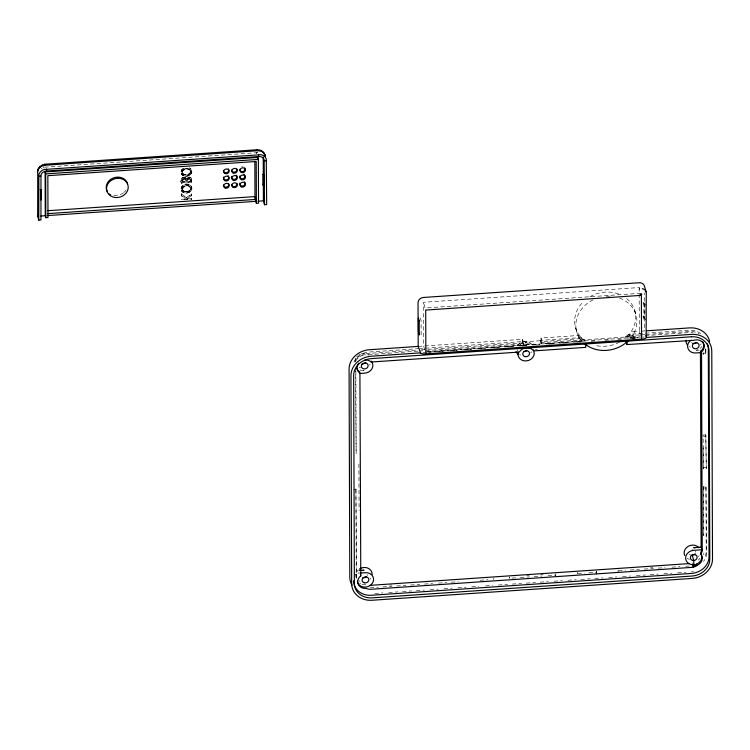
<?xml version="1.0" encoding="UTF-8"?>
<svg xmlns="http://www.w3.org/2000/svg" width="750" height="750" viewBox="0 0 750 750"><rect width="100%" height="100%" fill="white"/><g stroke="black" fill="none" stroke-linecap="round" stroke-linejoin="round"><path stroke-width="0.56" stroke-dasharray="3.75 2.81" d="M356.025 576.778L356.4 578.081A8.213 7.144 -16 0 1 356.231 576.047L355.903 488.212L356.644 576.947A8.213 7.144 -16 0 1 359.072 572.494M182.4 181.191L182.55 181.941L186.244 181.688L186.103 181.2C178.575 184.425 184.059 174.366 186.094 180.356L185.494 179.091M185.634 179.578L183.272 179.222L182.55 181.941M181.041 172.031L181.847 169.491L184.162 167.85L181.988 169.987L181.181 172.528L181.041 172.031L181.275 173.409L181.134 172.912C182.306 178.894 193.678 176.494 191.597 170.353L191.738 170.841L190.866 168.872L189.45 167.85L191.466 170.053L191.325 169.556M181.097 188.841C181.041 183.45 190.8 182.259 191.794 187.659C193.069 193.566 182.316 195.459 181.2 189.731L181.341 190.219L181.097 188.841L181.237 189.338C181.191 184.153 190.284 182.784 191.794 187.659M181.556 174.188L181.416 173.691C183.825 177.516 191.616 176.109 191.691 171.253L191.831 171.741M181.613 190.997L181.472 190.509C184.041 194.662 192.75 192.544 191.653 187.162M256.481 152.325L256.35 153.703L257.128 152.353M182.334 173.053C180.75 168.394 189.778 166.894 190.678 171.188C191.363 175.528 183.103 176.578 182.194 172.556L182.55 173.588M190.331 170.156L190.472 170.644C188.466 168.159 182.578 168.834 182.259 172.434L182.119 171.938M182.391 189.863C180.806 185.203 189.834 183.713 190.744 188.006C191.419 192.338 183.159 193.397 182.25 189.375M182.316 189.244C189.722 178.209 195.591 196.359 182.466 189.909M182.409 173.1C184.5 175.716 191.109 174.731 190.538 170.7L190.678 171.188M191.316 178.584L191.616 182.587L181.472 183.281C178.631 179.034 185.278 174.131 186.75 179.644C187.247 177.591 190.809 176.644 191.456 179.072C191.222 176.231 187.172 176.803 186.6 179.156M181.472 183.281C179.297 179.447 184.903 174.975 186.75 179.644M187.012 180.731L187.5 179.109L189.544 178.537L190.538 181.397L187.153 181.631L187.012 180.731L190.538 181.397M190.013 178.894L190.153 179.381L189.028 178.95L187.641 179.606L187.153 181.631M517.331 350.747L517.612 349.537M640.359 334.978L639.309 331.322L632.55 331.781L633.881 336.441L632.362 338.269M631.322 338.381L637.266 337.838M700.669 333.647A16.434 14.297 -16 0 0 689.147 330.206L628.669 334.331L629.353 335.334A30.656 26.672 -16 0 0 632.55 331.781M644.353 336.984L625.819 338.25L625.444 336.956L628.669 334.331M186.694 197.606L191.512 193.753L191.662 195.534L186.684 199.509L181.519 195.928L181.369 193.819L186.834 198.103L191.653 194.25M186.684 199.509L191.522 195.037L191.512 193.753M419.119 351.028L520.509 344.119L520.828 345.45A8.213 7.144 -16 0 0 519.75 346.294M692.147 563.259L693.028 562.997M184.312 168.338L189.591 168.338M257.803 152.644L45.094 167.156A5.475 4.763 -16 0 0 41.259 168.825M181.331 182.784L191.475 182.091L191.616 182.587M191.531 198.675L181.387 199.369L181.528 199.856L191.672 199.172L191.531 198.675L191.531 199.875M424.697 349.809L423.619 346.041L423.469 302.278L639.159 287.559L640.519 292.322M640.791 293.269L425.1 307.987L423.469 302.278M643.884 319.462L643.837 305.316L643.022 302.447L644.916 302.316L644.963 316.462L643.069 316.594L643.884 319.462L645.788 319.331L643.069 316.594M418.191 346.406L522.656 339.281L523.416 344.25L534.253 344.738L534.075 344.091L523.228 343.603L523.228 344.831L526.275 344.625L525.347 341.381L420.338 348.544M541.041 341.634L541.031 338.025L578.194 335.494A30.244 26.316 -16 0 0 581.194 338.578L541.041 341.634L540.666 340.331L581.175 337.575L584.222 339.769L584.587 341.062L541.05 344.034L540.666 340.331M641.484 331.172L644.738 330.947L644.606 292.95M419.166 348.628L369 352.05A16.434 14.297 -16 0 0 353.55 363.075M523.406 341.878L541.772 340.622L541.781 343.781M415.491 350.194L369.366 353.344A16.434 14.297 -16 0 0 354.891 362.213M421.266 349.8L522.675 342.881L523.228 344.831M629.034 335.625L644.925 334.547M646.059 334.472L689.522 331.5A16.434 14.297 -16 0 1 699.094 333.6M417.956 351.112L365.634 354.919A8.213 7.144 -16 0 0 355.528 361.669M540.675 342.741L584.222 339.769M625.444 336.956L689.156 332.606A13.688 11.916 -16 0 1 693.197 332.878M578.194 335.494L579.525 340.144L633.881 336.441M427.575 351.591L639.825 337.106M425.316 351.928L520.884 345.413M422.916 352.462L431.081 351.9M435.741 351.581L445.059 350.944M449.719 350.634L457.875 350.072M463.706 349.678L471.863 349.116M477.694 348.722L485.85 348.169M490.509 347.85L499.828 347.213M504.497 346.894L513.816 346.256M518.475 345.938L526.631 345.384M532.463 344.981L539.456 344.503M546.441 344.034L554.597 343.472M559.266 343.153L568.584 342.516M573.244 342.206L581.4 341.644M427.809 352.369L431.306 352.125M439.472 351.572L445.294 351.169M453.459 350.616L456.956 350.381M467.447 349.659L472.116 349.341M480.272 348.788L486.103 348.384M494.269 347.831L500.091 347.438M508.256 346.875L514.087 346.481M522.244 345.919L526.912 345.609M536.241 344.972L539.738 344.728M549.066 344.091L553.725 343.772M563.053 343.134L567.722 342.825M577.041 342.188L581.709 341.869M591.038 341.231L595.697 340.912M605.025 340.275L609.694 339.956M617.85 339.403L623.681 339M631.847 338.447L637.669 338.044M535.35 349.481L537.497 349.331M360.75 370.772L364.003 370.547A8.213 7.144 -16 0 1 360.028 369.9M696.094 350.297L699.356 350.072M702.797 353.325L705.506 353.137L705.881 354.431L703.172 354.619L703.162 352.481M705.797 434.878L703.078 435.066L703.566 468.825L706.275 468.637L705.797 434.878L706.275 468.637M703.453 436.369L706.163 436.181M353.559 489.694L356.278 489.516M703.125 447.816L703.191 467.522L705.909 467.344M703.434 535.444L703.266 486.759L705.975 486.572L706.575 552.788A16.434 14.297 -16 0 1 703.491 561.478M703.266 486.759L703.631 488.053L706.35 487.875M389.541 585.122L391.856 584.963M526.838 575.756L529.144 575.597M540.675 574.809L542.981 574.65M650.541 567.309L652.856 567.159M370.191 587.766L378.263 587.212M382.875 586.894L392.1 586.266M396.713 585.956L405.938 585.328M410.55 585.009L419.812 584.381M424.491 584.062L432.666 583.5M438.506 583.106L446.681 582.544M451.359 582.225L458.363 581.747M480.066 580.266L487.978 579.731M515.681 577.837L509.916 578.231L509.541 576.928L509.55 578.531M520.294 577.519L529.519 576.891M534.131 576.581L542.203 576.028M547.969 575.634L556.041 575.081M577.744 573.6L584.447 573.15M588.909 572.841L596.737 572.306L596.737 574.716M618.441 570.825L625.444 570.347M630.122 570.028L639.469 569.391M644.138 569.072L653.484 568.434M658.153 568.116L665.081 567.647M671.972 567.178L680.006 566.625M685.744 566.231L689.184 565.997M374.822 593.456L382.894 592.913M388.659 592.519L397.884 591.891M402.497 591.572L411.722 590.944M416.334 590.625L424.416 590.072M430.191 589.678L438.272 589.134M444.047 588.741L452.137 588.188M457.913 587.794L465.994 587.241M471.769 586.847L478.697 586.369M485.625 585.9L492.553 585.431M498.328 585.037L507.609 584.4M512.259 584.081L521.559 583.444M526.209 583.134L535.519 582.497M540.169 582.178L548.306 581.625M554.119 581.231L562.256 580.669M568.069 580.275L576.216 579.722M580.866 579.403L590.166 578.766M594.816 578.447L602.953 577.894M608.756 577.5L616.809 576.947M622.556 576.553L630.609 576.009M636.356 575.616L645.562 574.988M650.166 574.678L658.209 574.125M663.956 573.731L671.991 573.188M677.728 572.794L685.763 572.241M181.378 195.441L186.544 199.012M181.369 193.819L186.834 198.103M525.347 341.381L527.062 342.703A8.213 7.144 -16 0 0 520.509 344.119M643.022 302.447L645.741 305.184M580.95 341.747L579.525 340.144M43.266 167.081L44.006 168.112M356.644 576.947L355.903 574.35L356.25 575.653M703.191 467.522L703.566 468.825M634.622 310.162L635.812 314.316M581.175 337.575L581.541 338.869M575.7 328.181L576.891 332.334M541.031 338.025L541.772 340.622M596.737 572.306L596.362 571.013L596.372 573.413M523.228 343.603L523.416 344.25M356.578 576.666L356.212 575.372L356.606 577.341L356.231 576.047M190.866 168.872L191.006 169.369M191.597 172.162L191.747 172.659M190.228 168.3L190.378 168.787M191.334 172.997L191.475 173.494M190.612 171.328L190.753 171.816M189.975 169.688L190.125 170.184M190.547 171.966L190.688 172.453M189.488 169.312L189.628 169.8M190.884 173.747L191.025 174.234M190.341 172.537L190.481 173.034M188.878 169.022L189.019 169.509M189.984 173.053L190.134 173.541M190.247 174.403L190.388 174.9M190.884 177.731L191.025 178.228M191.606 180.253L191.466 179.766L191.475 182.091M188.156 168.834L188.297 169.322M189.497 173.494L189.637 173.991M190.566 177.441L190.706 177.938M189.469 174.966L189.609 175.453M190.181 177.244L190.322 177.731M188.887 173.869L189.028 174.356M187.322 168.75L187.463 169.238M189.731 177.141L189.872 177.628M190.434 180.009L190.294 179.512L190.397 180.9M190.388 180.403L190.528 180.9M189.225 177.131L189.366 177.619M189.544 178.537L189.684 179.034M188.166 174.15L188.306 174.647M188.559 175.378L188.7 175.875M186.394 168.769L186.534 169.256M191.381 186.375L191.522 186.862M191.747 188.062L191.888 188.559M188.887 178.453L189.028 178.95M190.922 185.681L191.062 186.178M188.362 177.3L188.513 177.797M187.331 174.347L187.472 174.844M191.662 188.981L191.803 189.469M190.294 185.109L190.434 185.597M187.537 175.669L187.678 176.156M185.428 168.881L185.569 169.369M188.091 178.65L188.231 179.147M191.391 189.806L191.531 190.303M187.65 177.694L187.791 178.191M190.388 186.966L190.809 188.625M189.506 184.659L189.647 185.156M190.041 186.506L190.181 186.994M186.394 174.459L186.534 174.956M190.603 188.775L190.744 189.272M190.941 190.556L191.081 191.044M184.575 169.078L184.716 169.566M187.5 179.109L187.641 179.606M189.544 186.122L189.684 186.609M190.397 189.347L190.538 189.844M186.384 175.819L186.525 176.306M187.059 178.312L187.2 178.809M188.597 184.359L188.747 184.856M187.134 179.812L187.275 180.309M188.934 185.831L189.075 186.328M190.05 189.863L190.191 190.35M191.522 195.037L191.662 195.534M185.447 174.478L185.588 174.975M190.312 191.222L190.453 191.709M183.844 169.359L183.984 169.856M183.253 168.272L183.394 168.759M186.141 178.219L186.281 178.716M188.212 185.644L188.353 186.141M189.562 190.303L189.703 190.8M185.241 175.819L185.381 176.316M187.575 184.219L187.716 184.706M184.612 174.394L184.753 174.891M185.531 177.572L185.672 178.069M183.234 169.734L183.375 170.222M189.525 191.775L189.666 192.263M186.244 181.688L186.103 181.2M188.944 190.678L189.084 191.175M187.387 185.559L187.528 186.056M182.475 168.825L182.616 169.322M182.737 170.184L182.888 170.672M183.881 174.216L184.022 174.703M184.763 177.216L184.903 177.703M184.219 175.678L184.359 176.175M184.819 178.594L184.959 179.091M186.431 184.219L186.572 184.716M182.391 170.7L182.531 171.197M188.222 190.959L188.362 191.456M188.625 192.197L188.766 192.684M183.262 173.925L183.403 174.422M181.847 169.491L181.988 169.987M184.425 178.491L184.566 178.987M186.45 185.578L186.591 186.066M182.184 171.281L182.325 171.778M182.766 173.55L182.906 174.047M183.309 175.388L183.45 175.875M183.853 177.141L183.994 177.628M183.994 178.472L184.134 178.969M181.397 170.25L181.537 170.747M187.387 191.166L187.528 191.653M182.513 174.938L182.653 175.434M183.272 177.225L183.412 177.713M183.525 178.556L183.666 179.053M185.259 184.378L185.409 184.866M187.594 192.478L187.734 192.966M185.484 185.691L185.625 186.178M181.125 171.094L181.266 171.591M181.875 174.366L182.016 174.863M182.766 177.394L182.906 177.881M183.131 178.734L183.272 179.222M182.822 178.997L182.963 179.494M186.45 191.269L186.591 191.766M182.325 177.647L182.466 178.144M184.641 185.887L184.781 186.384M182.597 179.362L182.737 179.85M184.228 184.659L184.369 185.156M186.45 192.628L186.591 193.116M181.969 177.994L182.109 178.491M182.447 180.028L182.587 180.525M181.688 178.416L181.828 178.912M183.909 186.169L184.05 186.666M185.503 191.287L185.644 191.784M183.319 185.081L183.459 185.578M181.481 178.912L181.622 179.409M185.306 192.637L185.447 193.125M183.291 186.544L183.431 187.041M184.669 191.203L184.809 191.7M181.322 180.141L181.463 180.628M182.531 185.634L182.672 186.131M182.803 186.994L182.944 187.491M183.947 191.025L184.088 191.512M184.275 192.487L184.416 192.984M182.456 187.509L182.597 188.006M183.319 190.734L183.459 191.231M181.903 186.3L182.044 186.797M182.241 188.1L182.381 188.588M182.822 190.359L182.963 190.856M183.366 192.197L183.506 192.694M182.175 188.756L182.606 190.397M181.453 187.059L181.594 187.556M182.578 191.756L182.719 192.244M181.191 187.912L181.331 188.4M181.931 191.184L182.072 191.672M185.953 179.859L186.244 181.331M705.862 349.088L705.881 354.431M705.497 348.863L705.506 353.137M705.975 486.572L706.2 551.494A16.434 14.297 -16 0 1 704.447 558.159M703.631 488.053L703.8 535.725M639.159 287.559L639.309 331.322M618.066 570.328L618.075 571.931M577.369 572.306L577.378 573.909M555.666 573.787L555.675 576.188M522.656 339.281L522.675 342.881M493.266 578.044L493.266 579.647M421.144 334.819L421.097 320.653L420.272 317.775L420.281 319.95M358.903 463.997L359.062 510.506M355.866 371.034L356.147 453.45L355.491 368.559M181.509 194.316L181.519 195.928M367.369 574.612A3.422 2.981 -16 0 1 367.134 575.625M370.922 578.025A8.213 7.144 -16 0 1 370.106 579.066M360.038 581.287A8.213 7.144 -16 0 1 358.884 580.678M356.438 577.922A8.213 7.144 -16 0 1 358.331 569.897M362.034 584.297A8.213 7.144 -16 0 0 364.753 584.531L364.922 584.513A10.95 9.534 -16 0 0 366.591 585.066M360.778 583.884A8.213 7.144 -16 0 1 359.634 583.275M701.934 346.462A8.213 7.144 -16 0 1 700.116 348.412M697.725 349.772A8.213 7.144 -16 0 1 696.384 350.166M695.513 551.222A3.422 2.981 -16 0 1 695.653 552.216M690.15 554.803A3.422 2.981 -16 0 1 689.391 554.091M691.969 549.347A3.422 2.981 -16 0 1 692.55 549.309M701.184 343.866A8.213 7.144 -16 0 1 700.369 344.906M690.3 347.128A8.213 7.144 -16 0 1 689.147 346.519M699.956 558.225A8.213 7.144 -16 0 1 698.147 560.175M699.216 555.628A8.213 7.144 -16 0 1 698.4 556.669M689.578 559.303A8.213 7.144 -16 0 1 687.178 558.281M370.181 364.05A8.213 7.144 -16 0 1 369.356 365.081M360.544 367.725A8.213 7.144 -16 0 1 359.288 367.303M355.106 361.594A8.213 7.144 -16 0 1 355.959 357.984M356.672 356.897A8.213 7.144 -16 0 1 357.581 355.912M358.659 355.069A8.213 7.144 -16 0 1 359.859 354.394M361.163 353.897A8.213 7.144 -16 0 1 368.85 355.144M691.706 342.712A3.422 2.981 -16 0 1 691.359 342.328M703.856 552.975A13.697 11.916 -16 0 1 703.697 554.869M531.609 351.834A8.213 7.144 -16 0 1 530.784 352.866M520.716 355.087A8.213 7.144 -16 0 1 519.562 354.478M517.378 345.769A8.213 7.144 -16 0 1 524.634 341.306A8.213 7.144 -16 0 1 531.919 344.775M523.256 345.881A3.422 2.981 -16 0 1 526.547 345.9M693.544 571.491A20.541 17.869 -16 0 1 691.425 571.838M619.519 298.059A30.806 26.803 -16 0 1 628.781 340.2M581.85 341.062A30.806 26.803 -16 0 1 593.016 299.859M606.253 296.278A30.806 26.803 -16 0 1 610.809 296.269M626.681 298.575A30.806 26.803 -16 0 1 625.153 338.316M619.519 342.113A30.806 26.803 -16 0 1 594.103 345.113M585.319 341.025A30.806 26.803 -16 0 1 583.509 301.519M589.819 296.794A30.806 26.803 -16 0 1 620.344 294.703M241.659 166.931A2.737 2.381 -16 0 1 243.066 166.838M126.037 190.087A10.95 9.534 -16 0 1 124.266 192.169M123.553 192.769A10.95 9.534 -16 0 1 119.344 194.887L116.531 195.347A10.95 9.534 -16 0 1 113.728 195.15"/><path stroke-width="1.12" d="M40.116 189.656L40.922 189.6L40.688 199.65M358.744 363.122A8.213 7.144 -16 0 0 359.916 373.134L360.787 575.878A8.213 7.144 -16 0 0 358.181 584.156A8.213 7.144 -16 0 0 366.028 588.403A10.95 9.534 -16 0 0 371.297 589.256L691.444 567.413L695.025 566.625L696.797 565.453A8.213 7.144 -16 0 0 700.922 554.4L702.244 551.044L701.55 353.888L700.941 350.953A8.213 7.144 -16 0 0 702.853 341.784M38.775 220.134L38.859 174.619A7.687 6.684 -16 0 1 44.231 169.472L260.878 154.697A7.687 6.684 -16 0 1 266.278 159.103L266.681 204.591L264.506 204.731L264.169 159.741A5.475 4.763 -16 0 0 258.919 156.534L46.209 171.047A5.475 4.763 -16 0 0 40.978 174.975L40.95 219.984L38.775 220.134L37.669 216.244L37.744 170.719A8.184 3.534 16.3 0 1 38.25 168.956M701.194 554.109A8.213 7.144 -16 0 1 696.422 564.15L696.694 565.847M700.444 352.322L701.128 547.144L701.869 549.741L700.556 553.106L700.922 554.4M37.744 170.719L38.503 169.041A8.184 2.906 31.8 0 1 39.797 167.213M38.503 169.041L41.278 166.378L44.944 165.244L257.934 150.712C261.506 150.412 265.35 153.028 265.416 156.806A8.222 3.984 -4.5 0 0 264.853 155.841M628.65 340.837L626.934 342.15L626.944 344.55L693.562 340.359A8.213 7.144 -16 0 1 703.219 343.087A8.213 7.144 -16 0 1 701.306 352.247M694.556 564.975L695.025 566.625L693.6 564.956L693.778 565.584L696.319 564.553L693.778 564.722A8.213 7.144 -16 0 1 685.613 558.066A8.213 7.144 -16 0 1 693.731 550.303L701.869 549.741M701.128 547.144L693.675 547.678A8.213 7.144 -16 0 1 695.034 547.8M44.456 164.259L257.306 149.738M256.359 203.306L256.209 161.475L47.841 175.688L47.991 217.519L45.816 217.669L45.263 215.728L45.112 171.966L257.812 157.453L258.375 159.403L258.525 203.156L256.359 203.306L255.253 199.453M45.112 171.966L45.666 173.916L258.375 159.403M38.625 176.25L40.819 176.1M264.337 160.856L266.531 160.706M262.828 174.356L263.644 174.3L264.234 176.353L264.262 186.713L262.866 184.716L262.828 174.356L264.234 176.353M262.866 184.716L263.681 184.659L264.262 186.713M47.775 210.722L254.972 196.584L255.797 199.434L255.797 201.356L47.428 215.578M47.428 213.656L255.797 199.434M40.922 216.019L45.806 215.691M257.972 201.216L263.4 200.841L264.506 204.731M642.225 288.675A5.475 4.763 -16 0 1 646.266 293.044L646.153 337.809A4.078 1.95 -0.2 0 1 642.928 339.009L424.462 353.916A4.078 1.95 -0.2 0 1 420.684 353.194L418.191 346.406L369.356 349.734A20.541 17.869 -16 0 0 349.069 369.159L349.8 577.134A20.541 17.869 -16 0 0 352.041 585.169M646.922 330.797L689.503 327.9A20.541 17.869 -16 0 1 709.659 341.737M420.309 352.875L371.212 356.231A20.541 17.869 -16 0 0 350.925 375.647L351.656 583.622A20.541 17.869 -16 0 0 372.066 600.262L692.212 578.419A20.541 17.869 -16 0 0 712.5 559.003L711.778 351.028A20.541 17.869 -16 0 0 691.359 334.387L646.341 337.453M359.316 373.509L364.744 373.144A8.213 7.144 -16 0 0 372 368.681A8.213 7.144 -16 0 0 371.25 361.191M360.019 573.066L365.438 572.7A8.213 7.144 -16 0 1 373.603 579.131A8.213 7.144 -16 0 1 366 587.072A8.213 7.144 -16 0 1 357.366 581.138M370.181 585.356L689.184 563.597M359.269 570.469L364.012 570.178A8.213 7.144 -16 0 0 362.653 570.478M584.025 343.828L585.703 344.962L585.712 347.362L534.647 350.85L532.922 350.138A8.213 7.144 -16 0 0 519.347 352.069L371.137 362.006A8.213 7.144 -16 0 0 364.866 360.028M515.991 351.684L518.016 354.572A8.213 7.144 -16 0 0 526.172 360.928A8.213 7.144 -16 0 0 534.281 353.466L533.344 349.884M43.228 165.656L42.844 164.559L43.116 165.581M646.069 291.816L644.4 285.956A5.475 4.763 -16 0 0 639.141 282.75L423.45 297.469A5.475 4.763 -16 0 0 418.041 302.653L418.191 346.406M646.116 335.766L646.416 336.806M696.422 564.15L696.797 565.453M692.278 555.328L693.769 560.513L693.778 565.584M693.675 564.375L694.659 565.322L694.65 564.666M692.428 564.225L693.263 567.15M626.109 341.634L626.944 344.55M517.509 352.538L518.006 354.272L517.997 351.891M359.916 373.134L359.541 371.831A8.213 7.144 -16 0 1 356.728 367.8M360.422 574.584L360.787 575.878M700.941 350.953L701.184 352.594L695.756 352.959A8.213 7.144 -16 0 1 687.956 348.394A8.213 7.144 -16 0 1 691.153 340.087M641.541 339.103L641.391 295.35L425.7 310.069L425.85 353.822M263.644 174.3L263.681 184.659M263.241 157.088L263.306 174.572M263.334 183.609L263.4 200.841M258.591 154.641L258.6 156.562M257.812 157.453L257.822 159.759M254.85 161.231L254.981 198.506M46.538 169.106L46.547 171.028M45.666 173.916L45.816 217.669M40.922 189.6L40.959 199.969M366.534 576.534A3.422 2.981 -16 0 1 362.859 577.631M353.625 580.837A17.803 15.487 -16 0 0 371.316 595.266L691.462 573.422A17.803 15.487 -16 0 0 709.041 556.594L708.319 348.619A17.803 15.487 -16 0 0 707.438 343.847M687.328 344.812A8.213 7.144 -16 0 1 686.166 340.191M359.4 569.053A8.213 7.144 -16 0 1 367.931 568.153A8.213 7.144 -16 0 1 372.113 574.472M696.797 342.366A3.422 2.981 -16 0 1 692.597 343.294M526.8 350.709A3.422 2.981 -16 0 1 523.538 351.431M684.722 555.525A8.213 7.144 -16 0 1 688.275 546.291A8.213 7.144 -16 0 1 698.794 547.584M695.166 553.697A3.422 2.981 -16 0 1 691.153 555.234M365.784 362.55A3.422 2.981 -16 0 1 362.119 363.647M628.003 340.978A30.806 26.803 -16 0 1 584.831 343.922M245.016 175.622A2.737 2.381 -16 0 1 242.409 178.828A2.737 2.381 -16 0 1 239.775 175.978M243.75 174.244A2.737 2.381 -16 0 1 244.313 174.591M236.85 168.966A2.737 2.381 -16 0 1 234.6 172.125A2.737 2.381 -16 0 1 231.525 169.95M228.441 168.956A2.737 2.381 -16 0 1 226.809 172.594A2.737 2.381 -16 0 1 223.378 170.503M236.175 175.144A2.737 2.381 -16 0 1 234.975 179.25A2.737 2.381 -16 0 1 231.638 176.531M236.906 183.384A2.737 2.381 -16 0 1 234.647 186.553A2.737 2.381 -16 0 1 231.572 184.378M263.55 153.581A8.184 4.031 -17.3 0 1 265.172 155.203M262.894 152.231A8.184 3.872 -34.4 0 1 264.403 153.628M261.853 151.106A8.184 3.45 -50.8 0 1 263.184 152.316M259.622 150.525A8.184 2.794 -66.1 0 1 261.609 151.35M258.366 150.15A8.184 1.941 -80.4 0 1 259.762 150.797M256.997 150.084A8.222 1.219 89.4 0 1 257.934 150.712M44.316 164.597A8.222 0.703 82.8 0 1 44.944 165.244M41.278 166.378A8.184 1.125 59.8 0 1 41.7 165.394M39.703 167.559A8.184 2.091 46.2 0 1 39.928 166.247M228.741 176.728A2.737 2.381 -16 0 1 226.125 179.934A2.737 2.381 -16 0 1 223.5 177.084M228.038 175.697A2.737 2.381 -16 0 1 228.469 176.166M244.716 167.85A2.737 2.381 -16 0 1 243.084 171.478A2.737 2.381 -16 0 1 239.662 169.397M245.044 182.831A2.737 2.381 -16 0 1 242.438 186.037A2.737 2.381 -16 0 1 239.803 183.188M244.341 181.8A2.737 2.381 -16 0 1 244.772 182.269M37.669 216.244A8.213 3.928 -0.2 0 1 37.65 215.213M37.509 172.359A8.222 3.863 4 0 1 38.044 170.4M228.488 183.384A2.737 2.381 -16 0 1 226.856 187.022A2.737 2.381 -16 0 1 223.434 184.931M110.644 194.934A10.95 9.534 -16 0 1 109.219 193.922M107.541 192.009A10.95 9.534 -16 0 1 113.119 178.05A10.95 9.534 -16 0 1 127.594 183.769M361.537 365.091L361.472 365.269A3.422 2.981 -16 0 0 364.537 368.944A3.422 2.981 -16 0 0 368.053 365.147A3.422 2.981 -16 0 0 363.309 363.281L361.537 365.091M641.737 294.169L640.472 294.178L641.737 294.169M117.619 178.284L114.806 178.744A10.95 9.534 -16 0 0 106.537 188.428L106.847 190.903A10.95 9.534 -16 0 0 117.159 197.55L119.972 197.091A10.95 9.534 -16 0 0 128.241 187.416L127.931 184.941A10.95 9.534 -16 0 0 117.619 178.284M691.369 336.788L371.222 358.631A17.803 15.487 -16 0 0 353.644 375.459L354.366 583.434A17.803 15.487 -16 0 0 372.056 597.863L692.203 576.019A17.803 15.487 -16 0 0 709.791 559.181L709.059 351.216A17.803 15.487 -16 0 0 691.369 336.788M419.203 320.784L418.378 317.897L418.425 332.062L419.25 334.95L419.203 320.784M694.434 348.609A3.422 2.981 -16 0 0 699.094 345.141A3.422 2.981 -16 0 0 693.666 343.5A3.422 2.981 -16 0 0 694.434 348.609M692.456 560.372A3.422 2.981 -16 0 0 697.116 556.903A3.422 2.981 -16 0 0 691.688 555.262A3.422 2.981 -16 0 0 692.456 560.372M524.85 356.578A3.422 2.981 -16 0 0 529.509 353.1A3.422 2.981 -16 0 0 524.081 351.459A3.422 2.981 -16 0 0 524.85 356.578M364.172 582.769A3.422 2.981 -16 0 0 368.831 579.3A3.422 2.981 -16 0 0 363.403 577.659A3.422 2.981 -16 0 0 364.172 582.769M241.35 179.634A2.737 2.381 -16 0 0 245.409 177.272A2.737 2.381 -16 0 0 241.331 175.472A2.737 2.381 -16 0 0 241.35 179.634M233.184 172.978A2.737 2.381 -16 0 0 237.244 170.616A2.737 2.381 -16 0 0 233.166 168.816A2.737 2.381 -16 0 0 233.184 172.978M225.066 180.741A2.737 2.381 -16 0 0 229.134 178.387A2.737 2.381 -16 0 0 225.056 176.578A2.737 2.381 -16 0 0 225.066 180.741M233.212 180.188A2.737 2.381 -16 0 0 237.272 177.825A2.737 2.381 -16 0 0 233.194 176.025A2.737 2.381 -16 0 0 233.212 180.188M233.231 187.406A2.737 2.381 -16 0 0 237.3 185.044A2.737 2.381 -16 0 0 233.222 183.234A2.737 2.381 -16 0 0 233.231 187.406M225.047 173.531A2.737 2.381 -16 0 0 229.106 171.169A2.737 2.381 -16 0 0 225.028 169.369A2.737 2.381 -16 0 0 225.047 173.531M241.369 186.844A2.737 2.381 -16 0 0 245.438 184.491A2.737 2.381 -16 0 0 241.359 182.681A2.737 2.381 -16 0 0 241.369 186.844M241.322 172.425A2.737 2.381 -16 0 0 245.381 170.062A2.737 2.381 -16 0 0 241.303 168.253A2.737 2.381 -16 0 0 241.322 172.425M225.094 187.959A2.737 2.381 -16 0 0 229.153 185.597A2.737 2.381 -16 0 0 225.075 183.797A2.737 2.381 -16 0 0 225.094 187.959"/></g></svg>
